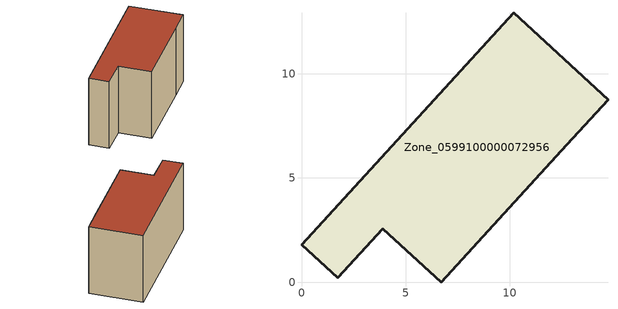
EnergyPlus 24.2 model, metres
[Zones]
Zone_0599100000072956
 floor ground (C_G): 3.89,2.57 1.73,0.22 0,1.8 10.19,12.92 14.71,8.76 12.72,6.6 6.7,0 z0
 wall outside (C_F): 14.71,8.76 10.19,12.92 0,1.8 1.73,0.22 3.89,2.57 6.7,0 12.72,6.6 14.71,8.76 z0:8.48
 roof outside (C_R): 1.73,0.22 3.89,2.57 6.7,0 12.72,6.6 14.71,8.76 10.19,12.92 0,1.8 z8.48
[BUILDING]
Pand.0599100000072956: North Axis=0; Terrain=City; Loads Convergence Tolerance Value=0.04; Temperature Convergence Tolerance Value=0.4; Solar Distribution=FullExterior; Maximum Number of Warmup Days=25; Minimum Number of Warmup Days=1
[Site:Location]
Rotterdam.The.Hague.AP_ZH_NLD Design_Conditions: Latitude=51.96; Longitude=4.45; Time Zone=1; Elevation=-4.5
[SITE:GROUNDTEMPERATURE:BUILDINGSURFACE]
18, 18, 18, 18, 18, 18, 18, 18, 18, 18, 18, 18
[MATERIAL] Thermal Absorptance=0.9; Solar Absorptance=0.7; Visible Absorptance=0.7
Name | Roughness | Thickness | Conductivity | Density | Specific Heat
G.TC.1975-1991 | MediumSmooth | 0.15 | 0.288461 | 540 | 1210
F.TC.1975-1991 | Rough | 0.3 | 0.230769 | 1920 | 840
R.TC.1975-1991 | MediumRough | 0.2 | 0.153846 | 1500 | 1000
[CONSTRUCTION]
C_G: G.TC.1975-1991
C_F: F.TC.1975-1991
C_R: R.TC.1975-1991
[ZONE]
Zone_0599100000072956: Type=1; Multiplier=1; Ceiling Height=Autocalculate; Volume=Autocalculate; Floor Area=autocalculate; Part of Total Floor Area=Yes
[ZONEINFILTRATION:DESIGNFLOWRATE]
Infil_Zone_0599100000072956: Zone or ZoneList or Space or SpaceList=Zone_0599100000072956; Schedule=AlwaysOn; Design Flow Rate Calculation Method=Flow/Area; Flow Rate per Floor Area=0.003; Constant Term Coefficient=1; Temperature Term Coefficient=0; Velocity Term Coefficient=0; Velocity Squared Term Coefficient=0
[HVACTEMPLATE:ZONE:IDEALLOADSAIRSYSTEM]
Zone_0599100000072956: Maximum Heating Supply Air Temperature=50; Minimum Cooling Supply Air Temperature=13; Maximum Heating Supply Air Humidity Ratio=0.0156; Minimum Cooling Supply Air Humidity Ratio=0.0077; Heating Limit=NoLimit; Cooling Limit=NoLimit; Dehumidification Control Type=ConstantSensibleHeatRatio; Cooling Sensible Heat Ratio=0.7; Dehumidification Setpoint=60; Humidification Control Type=None; Humidification Setpoint=30; Outdoor Air Method=None; Outdoor Air Flow Rate per Person=0.00944; Outdoor Air Flow Rate per Zone Floor Area=0; Outdoor Air Flow Rate per Zone=0; Demand Controlled Ventilation Type=None; Outdoor Air Economizer Type=NoEconomizer; Heat Recovery Type=None; Sensible Heat Recovery Effectiveness=0.7; Latent Heat Recovery Effectiveness=0.65
[ZONECONTROL:THERMOSTAT]
ThermostatControl_Zone_0599100000072956: Zone or ZoneList=Zone_0599100000072956; Control Type Schedule=DualSetpointControlType; Control 1=Thermostat_Zone_0599100000072956; Temperature Difference Between Cutout And Setpoint=0
[THERMOSTATSETPOINT:DUALSETPOINT]
Thermostat_Zone_0599100000072956: Heating Setpoint Temperature Schedule=HeatingSetpoint_Zone_0599100000072956; Cooling Setpoint Temperature Schedule=CoolingSetpoint_Zone_0599100000072956
[SCHEDULE:COMPACT]
HeatingSetpoint_Zone_0599100000072956: Through: 12/31, For: AllDays, Until: 24:00, 21
CoolingSetpoint_Zone_0599100000072956: Through: 12/31, For: AllDays, Until: 24:00, 24
DualSetpointControlType: Through: 12/31, For: AllDays, Until: 24:00, 4
AlwaysOn: Through: 12/31, For: AllDays, Until: 24:00, 1
